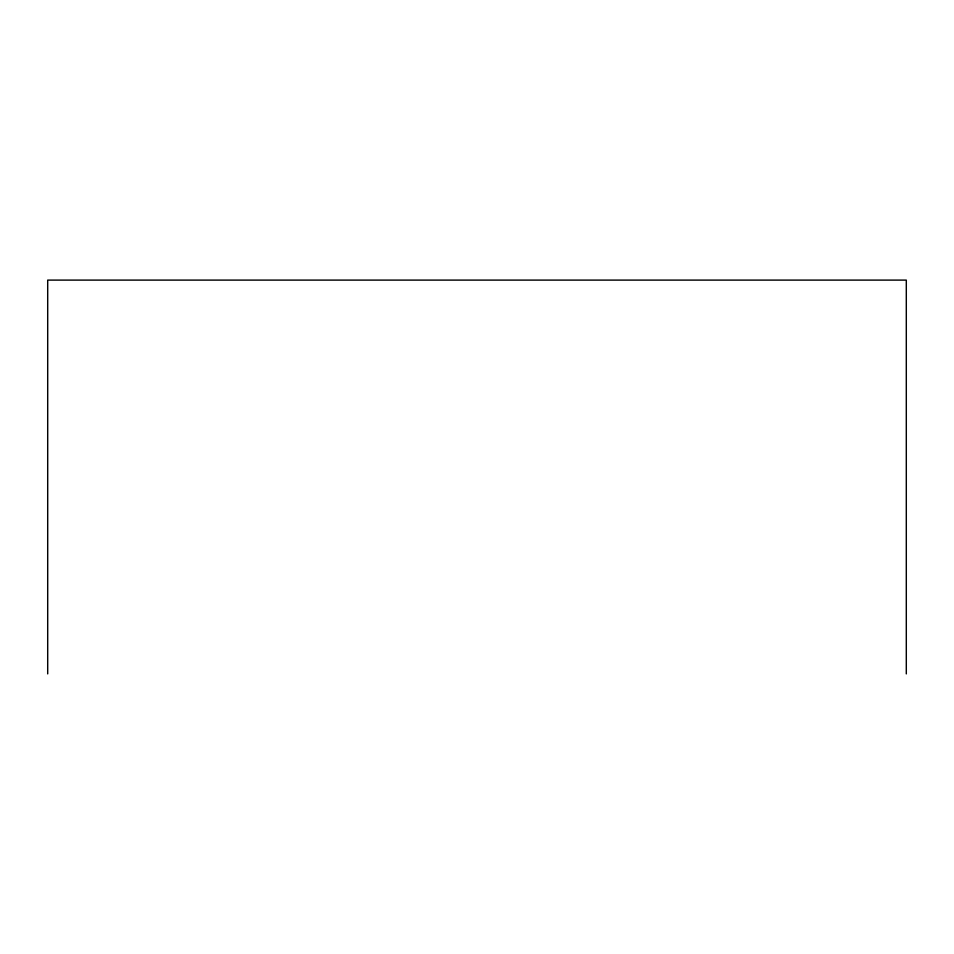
<?xml version="1.0" encoding="UTF-8"?>
<svg xmlns="http://www.w3.org/2000/svg" width="954" height="954" viewBox="0 0 954 954"><rect width="100%" height="100%" fill="white"/><g stroke="black" fill="none" stroke-linecap="round" stroke-linejoin="round"><path stroke-width="1.43" d="M906.3 673.894L906.3 280.106L47.7 280.106L47.7 673.894"/></g></svg>
